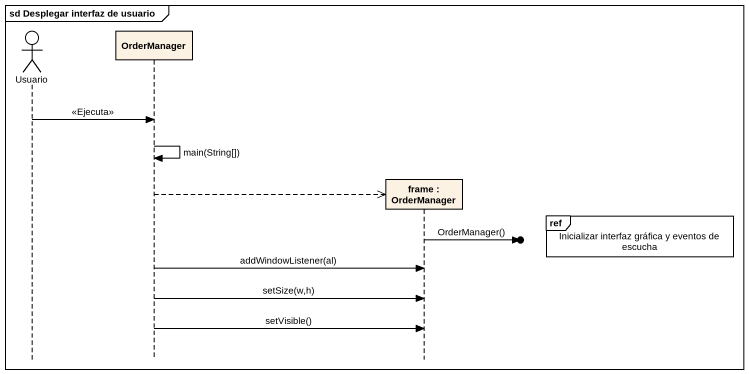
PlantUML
@startuml
mainframe sd Desplegar interfaz de usuario
hide footbox
actor Usuario
participant OrderManager
participant "frame : OrderManager" as frame_

Usuario -> OrderManager : <<Ejecuta>>
OrderManager -> OrderManager : main(String[])
OrderManager -->> frame_ **
ref over frame_ : Inicializar interfaz gráfica y eventos de escucha
frame_ ->o] : OrderManager()
OrderManager -> frame_ : addWindowListener(al)
OrderManager -> frame_ : setSize(w,h)
OrderManager -> frame_ : setVisible()
@enduml
